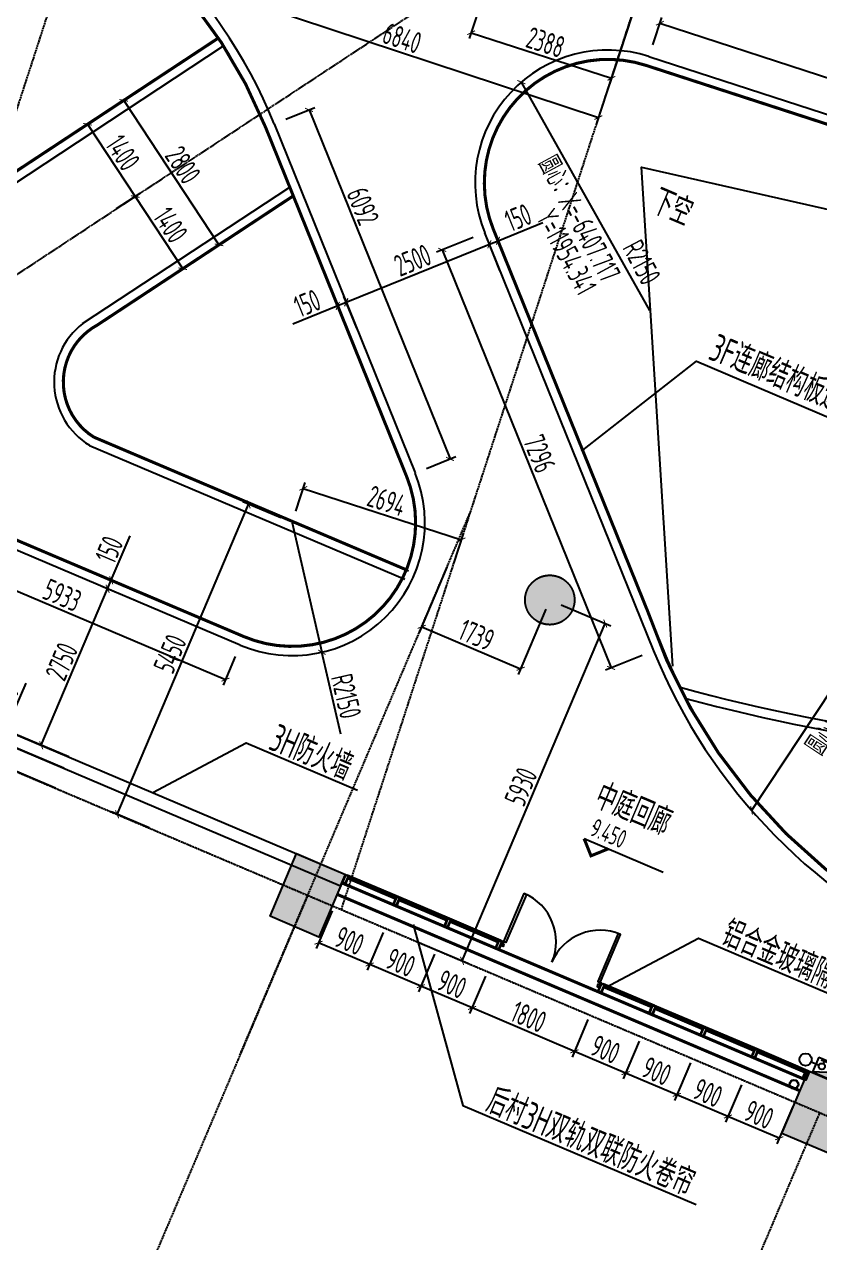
# Model space of a CAD drawing. Extents: x 11778731 to 12007717, y -6694179 to -6363962.
# Drawn here: x 11944896 to 11957767, y -6424865 to -6405151 of the extents above; entities that cross this region are included whole.
import ezdxf
from ezdxf.enums import TextEntityAlignment as Align
from ezdxf.xclip import XClip

# ---------------------------------------------------------------- set-up
doc = ezdxf.new("R2010")
doc.units = 0
doc.header["$LTSCALE"] = 10
doc.header["$MEASUREMENT"] = 0
doc.header["$XCLIPFRAME"] = 0
for name, pattern in [('A3-RG-axis-100$0$CENTER', [2, 1.25, -0.25, 0.25, -0.25]), ('A3-RI-3F$0$DASH', [0.35, 0.25, -0.1]), ('A3-RI-3F$0$DASHED2', [0.375, 0.25, -0.125])]:
    doc.linetypes.add(name, pattern=pattern)
for name, color, linetype in [('A3-RB-3F-100$0$A-DIMS-100', 1, 'Continuous'), ('A3-RG-axis-100$0$A-DIMS-100', 1, 'Continuous'), ('A3-RG-axis-100$0$A-GRID', 1, 'A3-RG-axis-100$0$CENTER'), ('A3-RI-3F$0$A-DETAILS', 11, 'Continuous'), ('A3-RI-3F$0$A-DOOR-ROLL', 2, 'A3-RI-3F$0$DASHED2'), ('A3-RI-3F$0$A-FLOR-CURT', 55, 'Continuous'), ('A3-RI-3F$0$A-GLAZ', 140, 'Continuous'), ('A3-RI-3F$0$A-STRS-HRAL', 80, 'Continuous'), ('A3-RI-3F$0$A-SYMB-VOID', 35, 'Continuous'), ('A3-RI-3F$0$A-WALL', 7, 'Continuous'), ('A3-RM-3F$0$0P-1', 191, 'Continuous'), ('A3-RM-3F$0$0P-FE-FH-P', 41, 'A3-RM-3F$0$YJdef_FE-FH_LINE_F'), ('A3-RM-3F$0$0P-FE-FH-V', 141, 'Continuous'), ('A3-RM-3F$0$0P-FE-HY', 141, 'Continuous'), ('A3-RS-1F$0$A-HATH-GRAY', 8, 'Continuous'), ('A3-RS-1F$0$A-WALL', 7, 'Continuous'), ('A3-RV-3F$0$A-STRS-HRAL', 80, 'Continuous'), ('A3-SYMB-3F-100$0$A-SYMB', 4, 'Continuous'), ('A3-SYMB-3F-100$0$A-SYMB-AREA', 4, 'Continuous'), ('A3-SYMB-3F-100$0$A-SYMB-NAME', 4, 'Continuous'), ('A3-SYMB-3F-100$0$A-SYMB-NAME-E', 4, 'Continuous')]:
    doc.layers.add(name, color=color, linetype=linetype)
doc.styles.add('A3-RB-3F-100$0$XD2008', font='xd-hzs.shx', dxfattribs={"width": 0.7, "bigfont": 'xd-hztxt.shx'})
doc.styles.add('A3-RG-axis-100$0$XD2008', font='xd-hzs.shx', dxfattribs={"width": 0.7, "bigfont": 'xd-hztxt.shx'})
doc.styles.add('A3-RM-3F$0$hz1', font='hzs.shx', dxfattribs={"width": 0.75, "bigfont": 'hztxt.shx'})
doc.styles.add('A3-SYMB-3F-100$0$ECADI', font='hzs.shx', dxfattribs={"width": 0.7, "bigfont": 'hztxt.shx'})
doc.styles.add('A3-SYMB-3F-100$0$XD2008', font='hzs.shx', dxfattribs={"width": 0.7, "bigfont": 'hztxt.shx'})
doc.linetypes.add('A3-RM-3F$0$YJdef_FE-FH_LINE_F', pattern='A,4,-0.2,["F",A3-RM-3F$0$hz1,S=0.2,R=0,X=-0.1,Y=-0.1],-0.1', length=4.3)
doc.dimstyles.new('A3-RB-3F-100$0$XD100', dxfattribs={"dimscale": 100, "dimtxt": 3.5, "dimasz": 1.5, "dimexe": 1, "dimexo": 2, "dimgap": 0.5, "dimtad": 1, "dimdec": 0, "dimdsep": 46, "dimtxsty": 'A3-RB-3F-100$0$XD2008', "dimcen": 2.5, "dimclrt": 4, "dimaunit": 1, "dimadec": 0, "dimazin": 0, "dimtfac": 1, "dimtdec": 0, "dimtix": 1, "dimtmove": 0, "dimatfit": 3, "dimfxl": 0, "dimtolj": 1, "dimtzin": 0, "dimarcsym": 0})
doc.dimstyles.new('A3-RB-3F-100$0$XD100$0', dxfattribs={"dimscale": 100, "dimtxt": 3.5, "dimasz": 1, "dimexe": 1, "dimexo": 2, "dimgap": 0.5, "dimtad": 1, "dimdec": 0, "dimdsep": 46, "dimtxsty": 'A3-RB-3F-100$0$XD2008', "dimblk1": 'A3-RB-3F-100$0$_ARCHTICK', "dimblk2": 'A3-RB-3F-100$0$_ARCHTICK', "dimsah": 1, "dimcen": 2.5, "dimclrt": 4, "dimaunit": 1, "dimadec": 0, "dimazin": 0, "dimtfac": 1, "dimtdec": 0, "dimtix": 1, "dimtmove": 0, "dimatfit": 3, "dimfxl": 0, "dimtolj": 1, "dimtzin": 0, "dimarcsym": 0})
doc.dimstyles.new('A3-RG-axis-100$0$XD100$0', dxfattribs={"dimscale": 100, "dimtxt": 3.5, "dimasz": 1, "dimexe": 1, "dimexo": 2, "dimgap": 0.5, "dimtad": 1, "dimdec": 0, "dimdsep": 46, "dimtxsty": 'A3-RG-axis-100$0$XD2008', "dimblk1": 'A3-RG-axis-100$0$_ARCHTICK', "dimblk2": 'A3-RG-axis-100$0$_ARCHTICK', "dimsah": 1, "dimcen": 2.5, "dimclrt": 4, "dimaunit": 1, "dimadec": 0, "dimazin": 0, "dimtfac": 1, "dimtdec": 0, "dimtix": 1, "dimtmove": 0, "dimatfit": 3, "dimfxl": 0, "dimtolj": 1, "dimtzin": 0, "dimarcsym": 0})

# ---------------------------------------------------------------- blocks, each defined once
blk = doc.blocks.new('A3-RV-3F')
at = {"layer": 'A3-RV-3F$0$A-STRS-HRAL'}
for radius, start in [(31300, 254.7649), (31450, 255.0139)]:
    blk.add_arc((11963736, -6385678), radius, start, 269.9567, dxfattribs=at)
blk = doc.blocks.new('A3-RI-3F$0$BLM1740')
at = {"layer": 'A3-RI-3F$0$A-GLAZ'}
for points in [[(-1240, -123), (-910, 655), (-874, 640), (-1205, -138)], [(317, -784), (647, -6), (612, 9), (281, -769)], [(-1263, -114), (-1240, -123), (-1255, -159), (-1238, -166), (-1253, -202), (-1293, -185)], [(339, -794), (317, -784), (302, -820), (284, -812), (269, -848), (309, -865)]]:
    blk.add_lwpolyline(points, close=True, dxfattribs=at)
for centre, start, end in [((-1240, -123), 337, 67), ((317, -784), 67, 157)]:
    blk.add_arc(centre, 846, start, end, dxfattribs=at)
blk = doc.blocks.new('A3-RI-3F$0$GEDUAN900')
at = {"layer": 'A3-RI-3F$0$A-DETAILS'}
for points in [[(-442, 188), (-383, 326), (-328, 302), (-387, 164)], [(-429, 193), (-378, 313), (-341, 297), (-392, 177)], [(387, -164), (445, -26), (500, -49), (442, -188)], [(400, -159), (451, -39), (487, -55), (437, -174)]]:
    blk.add_lwpolyline(points, close=True, dxfattribs=at)
at = {"layer": 'A3-RI-3F$0$A-GLAZ'}
for p, q in [((473, -38), (-356, 314)), ((426, -72), (-348, 256)), ((435, -49), (-338, 279)), ((414, -176), (-414, 176))]:
    blk.add_line(p, q, dxfattribs=at)
blk = doc.blocks.new('A3-RI-3F')
at = {"layer": 'A3-RI-3F$0$A-DOOR-ROLL', "linetype": 'A3-RI-3F$0$DASH', "const_width": 50}
for points in [[(11950035, -6419044), (11957528, -6422225)], [(11949957, -6419228), (11957431, -6422401)]]:
    blk.add_lwpolyline(points, dxfattribs=at)
at = {"layer": 'A3-RI-3F$0$A-FLOR-CURT', "color": 170, "linetype": 'A3-RI-3F$0$DASH', "const_width": 50}
for points in [[(11926493, -6396565, 0.052123), (11917489, -6394434), (11917228, -6394435), (11916164, -6395948), (11915379, -6395377, 0.263888), (11909910, -6402375), (11909461, -6410947, 0.270782), (11913854, -6418314, 0.242696), (11921643, -6418532), (11929176, -6413825, -0.244698), (11942986, -6412739), (11948447, -6415057, 0.668179), (11951083, -6412467), (11948801, -6406818, 0.221695), (11943856, -6402207), (11926494, -6396566)], [(11960048, -6420144), (11965401, -6422416, 0.520567), (11970958, -6418944), (11971341, -6411636, 0.429634), (11969344, -6409531, -0.094952), (11964490, -6408911), (11954959, -6405815, 0.63707), (11952486, -6408466), (11954985, -6414650, 0.214212), (11960048, -6420144)]]:
    blk.add_lwpolyline(points, format="xyb", dxfattribs=at)
at = {"layer": 'A3-RI-3F$0$A-FLOR-CURT', "color": 212, "linetype": 'A3-RI-3F$0$DASH', "const_width": 50}
for points in [[(11948036, -6405372), (11940202, -6410535, -0.140608), (11937502, -6411094), (11930755, -6410080), (11929955, -6413371)], [(11949249, -6407926), (11946076, -6410017, 0.57497), (11946021, -6411830), (11951078, -6413977)]]:
    blk.add_lwpolyline(points, format="xyb", dxfattribs=at)
at = {"layer": 'A3-RI-3F$0$A-STRS-HRAL'}
for p, q in [((11940202, -6410535), (11948036, -6405372)), ((11940285, -6410660), (11948118, -6405497)), ((11955005, -6405672), (11964563, -6408778)), ((11964517, -6408920), (11954959, -6405815)), ((11948940, -6406762), (11951222, -6412410)), ((11951083, -6412467), (11948801, -6406818)), ((11945838, -6409994), (11949191, -6407784)), ((11946076, -6410017), (11949249, -6407926)), ((11955081, -6415287), (11952347, -6408522)), ((11952486, -6408466), (11955220, -6415231)), ((11946018, -6411829), (11951111, -6413991)), ((11945949, -6411963), (11951053, -6414129)), ((11948389, -6415195), (11942927, -6412877)), ((11942986, -6412739), (11948447, -6415057))]:
    blk.add_line(p, q, dxfattribs=at)
for centre, radius, start, end in [((11941384, -6409815), 8000, 22, 72), ((11941384, -6409815), 8150, 22, 72), ((11954341, -6407717), 2150, 72, 202), ((11954341, -6407717), 2000, 72, 202), ((11946577, -6410940), 1200, 127.9867, 238.4391), ((11946577, -6410940), 1050, 118.4706, 237.8467), ((11949229, -6413216), 2150, 247, 22), ((11949229, -6413216), 2000, 247, 22), ((11963564, -6411859), 9000, 202, 247), ((11963564, -6411859), 9150, 202, 247)]:
    blk.add_arc(centre, radius, start, end, dxfattribs=at)
at = {"layer": 'A3-RI-3F$0$A-SYMB-VOID'}
blk.add_lwpolyline([(11955393, -6415534), (11954884, -6407460), (11971313, -6411179)], dxfattribs=at)
at = {"layer": 'A3-RI-3F$0$A-WALL'}
for p, q in [((11939342, -6414342), (11950093, -6418906)), ((11941666, -6415546), (11950015, -6419090)), ((11950015, -6419090), (11950093, -6418906)), ((11950015, -6419090), (11950093, -6418906))]:
    blk.add_line(p, q, dxfattribs=at)
at = {"layer": 'A3-RI-3F$0$A-GLAZ', "rotation": 359.9989836457741}
for name, p in [('A3-RI-3F$0$GEDUAN900', (11950477, -6419232)), ('A3-RI-3F$0$GEDUAN900', (11951305, -6419583)), ('A3-RI-3F$0$BLM1740', (11953896, -6419871)), ('A3-RI-3F$0$GEDUAN900', (11952133, -6419935)), ('A3-RI-3F$0$GEDUAN900', (11954619, -6420990)), ('A3-RI-3F$0$GEDUAN900', (11955447, -6421342)), ('A3-RI-3F$0$GEDUAN900', (11956276, -6421693)), ('A3-RI-3F$0$GEDUAN900', (11957104, -6422045))]:
    blk.add_blockref(name, p, dxfattribs=at)
blk = doc.blocks.new('A3-RG-axis-100$0$_ARCHTICK')
at = {"color": 0, "linetype": 'ByBlock', "const_width": 0.15}
blk.add_lwpolyline([(-0.5, -0.5), (0.5, 0.5)], dxfattribs=at)
blk = doc.blocks.new('*D318')
at = {"layer": 'A3-RG-axis-100$0$A-DIMS-100', "color": 0, "lineweight": -2}
for p, q in [((11942202, -6409462), (11945558, -6399134)), ((11946829, -6399547), (11945463, -6399103)), ((11943473, -6409875), (11942107, -6409431))]:
    blk.add_line(p, q, dxfattribs=at)
at = {"layer": 'A3-RG-axis-100$0$A-DIMS-100', "color": 0, "lineweight": -2, "xscale": 100, "yscale": 100, "zscale": 100}
for p, rotation in [((11945558, -6399134), 71.99999999988194), ((11942202, -6409462), 251.9999999998819)]:
    blk.add_blockref('A3-RG-axis-100$0$_ARCHTICK', p, dxfattribs=dict(at, rotation=rotation))
at = {"layer": 'A3-RG-axis-100$0$A-DIMS-100', "color": 4, "insert": (11942734, -6407098), "char_height": 350, "attachment_point": 5, "rotation": 72, "style": 'A3-RG-axis-100$0$XD2008'}
blk.add_mtext('\\A1;10860', dxfattribs=at)
blk = doc.blocks.new('*D319')
at = {"layer": 'A3-RG-axis-100$0$A-DIMS-100', "color": 0, "lineweight": -2}
for p, q in [((11947917, -6403831), (11947661, -6404607)), ((11947692, -6404512), (11954186, -6406659)), ((11954411, -6405978), (11954155, -6406754))]:
    blk.add_line(p, q, dxfattribs=at)
at = {"layer": 'A3-RG-axis-100$0$A-DIMS-100', "color": 0, "lineweight": -2, "xscale": 100, "yscale": 100, "zscale": 100}
for p, rotation in [((11947692, -6404512), 161.7087106321232), ((11954186, -6406659), 341.7087106321233)]:
    blk.add_blockref('A3-RG-axis-100$0$_ARCHTICK', p, dxfattribs=dict(at, rotation=rotation))
at = {"layer": 'A3-RG-axis-100$0$A-DIMS-100', "color": 4, "insert": (11951010, -6405372), "char_height": 350, "attachment_point": 5, "rotation": 341.7087, "style": 'A3-RG-axis-100$0$XD2008'}
blk.add_mtext('\\A1;6840', dxfattribs=at)
blk = doc.blocks.new('*D322')
at = {"layer": 'A3-RG-axis-100$0$A-DIMS-100', "color": 0, "lineweight": -2}
for p, q in [((11951736, -6413934), (11951288, -6414991)), ((11953337, -6414614), (11952889, -6415670)), ((11951327, -6414899), (11952928, -6415578))]:
    blk.add_line(p, q, dxfattribs=at)
at = {"layer": 'A3-RG-axis-100$0$A-DIMS-100', "color": 0, "lineweight": -2, "xscale": 100, "yscale": 100, "zscale": 100}
for p, rotation in [((11951327, -6414899), 156.9999999999105), ((11952928, -6415578), 336.9999999999105)]:
    blk.add_blockref('A3-RG-axis-100$0$_ARCHTICK', p, dxfattribs=dict(at, rotation=rotation))
at = {"layer": 'A3-RG-axis-100$0$A-DIMS-100', "color": 4, "insert": (11952215, -6415031), "char_height": 350, "attachment_point": 5, "rotation": 337, "style": 'A3-RG-axis-100$0$XD2008'}
blk.add_mtext('\\A1;1739', dxfattribs=at)
blk = doc.blocks.new('*D323')
at = {"layer": 'A3-RG-axis-100$0$A-DIMS-100', "color": 0, "lineweight": -2}
for p, q in [((11953584, -6414543), (11954390, -6414886)), ((11951981, -6420305), (11954298, -6414846)), ((11951267, -6420002), (11952073, -6420344))]:
    blk.add_line(p, q, dxfattribs=at)
at = {"layer": 'A3-RG-axis-100$0$A-DIMS-100', "color": 0, "lineweight": -2, "xscale": 100, "yscale": 100, "zscale": 100}
for p, rotation in [((11954298, -6414846), 66.9999999999189), ((11951981, -6420305), 246.9999999999189)]:
    blk.add_blockref('A3-RG-axis-100$0$_ARCHTICK', p, dxfattribs=dict(at, rotation=rotation))
at = {"layer": 'A3-RG-axis-100$0$A-DIMS-100', "color": 4, "insert": (11952933, -6417488), "char_height": 350, "attachment_point": 5, "rotation": 67, "style": 'A3-RG-axis-100$0$XD2008'}
blk.add_mtext('\\A1;5930', dxfattribs=at)
blk = doc.blocks.new('*D265')
at = {"layer": 'A3-RG-axis-100$0$A-DIMS-100', "color": 0, "lineweight": -2}
for p, q in [((11952451, -6404289), (11952096, -6405381)), ((11954722, -6405027), (11954367, -6406119)), ((11952127, -6405286), (11954398, -6406024))]:
    blk.add_line(p, q, dxfattribs=at)
at = {"layer": 'A3-RG-axis-100$0$A-DIMS-100', "color": 0, "lineweight": -2, "xscale": 100, "yscale": 100, "zscale": 100}
for p, rotation in [((11952127, -6405286), 161.9999999999081), ((11954398, -6406024), 341.9999999999081)]:
    blk.add_blockref('A3-RG-axis-100$0$_ARCHTICK', p, dxfattribs=dict(at, rotation=rotation))
at = {"layer": 'A3-RG-axis-100$0$A-DIMS-100', "color": 4, "insert": (11953332, -6405441), "char_height": 350, "attachment_point": 5, "rotation": 342, "style": 'A3-RG-axis-100$0$XD2008'}
blk.add_mtext('\\A1;2388', dxfattribs=at)
blk = doc.blocks.new('A3-SYMB-3F-100$0$ECADI-TAG-HGHT（国标）')
at = {"color": 1}
blk.add_line((-2.12, 2.12), (11.77, 2.12), dxfattribs=at)
at = {"color": 1, "const_width": 0.5}
blk.add_lwpolyline([(-2.12, 2.12), (0, 0), (2.12, 2.12)], dxfattribs=at)
at = {"color": 1}
blk.add_point((-1.48, 4.6), dxfattribs=at)
at = {"style": 'A3-SYMB-3F-100$0$XD2008', "width": 0.7}
blk.add_attdef('FL', text='', height=3, dxfattribs=at).set_placement((-2.69, 2.97), align=Align.RIGHT)
for tag, p in [('F.F.L.', (2.28, 2.97)), ('T.O.S.', (2.28, -1.1))]:
    blk.add_attdef(tag, p, '', height=3, dxfattribs=at)
blk = doc.blocks.new('A3-SYMB-3F-100$0$ECADI-TAG-ROOM')
at = {"layer": 'A3-SYMB-3F-100$0$A-SYMB-AREA', "style": 'A3-SYMB-3F-100$0$ECADI', "width": 0.7}
blk.add_attdef('340M2', text='', height=2.5, dxfattribs=at).set_placement((7.17, -1.75), align=Align.MIDDLE_LEFT)
at = {"layer": 'A3-SYMB-3F-100$0$A-SYMB-NAME', "style": 'A3-SYMB-3F-100$0$ECADI', "width": 0.7}
blk.add_attdef('CHINESENAME', (-5.13, 0.09), '', height=4.5, dxfattribs=at)
at = {"layer": 'A3-SYMB-3F-100$0$A-SYMB-NAME-E', "style": 'A3-SYMB-3F-100$0$ECADI', "width": 0.7}
for tag, p in [('ENGLISHHIGH', (-5.13, 8.04)), ('ENGLISHLOW', (-5.13, 4.84))]:
    blk.add_attdef(tag, p, '', height=2.5, dxfattribs=at)
blk = doc.blocks.new('A3-SYMB-3F-100')
at = {"layer": 'A3-SYMB-3F-100$0$A-SYMB'}
for points in [[(11953915, -6412058), (11955773, -6410601), (11958743, -6411862)], [(11946975, -6417582), (11948487, -6416779), (11950290, -6417545)], [(11951188, -6419715), (11951995, -6422647), (11955769, -6424249)], [(11954291, -6420742), (11955804, -6419939), (11960596, -6421973)]]:
    blk.add_lwpolyline(points, dxfattribs=at)
ref = blk.add_blockref('A3-SYMB-3F-100$0$ECADI-TAG-ROOM', (11955479, -6408398), dxfattribs=dict(at, xscale=99.99999999989046, yscale=100.0000000001164, rotation=337))
ref.add_attrib('CHINESENAME', '下空', (11955010, -6408190), dxfattribs={"height": 450, "rotation": 337, "style": 'A3-SYMB-3F-100$0$ECADI', "width": 0.7})
ref = blk.add_blockref('A3-SYMB-3F-100$0$ECADI-TAG-ROOM', (11956367, -6410749), dxfattribs=dict(at, xscale=99.99999999989048, yscale=100.0000000001164, rotation=336.9999999996812))
ref.add_attrib('CHINESENAME', '3F连廊结构板边缘线', (11955944, -6410560), dxfattribs={"height": 450, "rotation": 337, "style": 'A3-SYMB-3F-100$0$ECADI', "width": 0.7})
ref = blk.add_blockref('A3-SYMB-3F-100$0$ECADI-TAG-ROOM', (11949295, -6417080), dxfattribs=dict(at, xscale=99.99999999989046, yscale=100.0000000001164, rotation=337))
ref.add_attrib('CHINESENAME', '3H防火墙', (11948827, -6416872), dxfattribs={"height": 450, "rotation": 337, "style": 'A3-SYMB-3F-100$0$ECADI', "width": 0.7})
ref = blk.add_blockref('A3-SYMB-3F-100$0$ECADI-TAG-ROOM', (11954556, -6418020), dxfattribs=dict(at, xscale=99.99999999989046, yscale=100.0000000001164, rotation=337))
ref.add_attrib('CHINESENAME', '中庭回廊', (11954087, -6417812), dxfattribs={"height": 450, "rotation": 337, "style": 'A3-SYMB-3F-100$0$ECADI', "width": 0.7})
ref = blk.add_blockref('A3-SYMB-3F-100$0$ECADI-TAG-HGHT（国标）', (11954067, -6418605), dxfattribs=dict(at, xscale=100, yscale=100.0000000002328, rotation=337))
ref.add_attrib('F.F.L.', '9.450', (11954032, -6418268), dxfattribs={"layer": '0', "height": 300, "rotation": 337, "style": 'A3-SYMB-3F-100$0$XD2008', "width": 0.7})
ref = blk.add_blockref('A3-SYMB-3F-100$0$ECADI-TAG-ROOM', (11956612, -6420240), dxfattribs=dict(at, xscale=99.99999999989046, yscale=100.0000000001164, rotation=337))
ref.add_attrib('CHINESENAME', '铝合金玻璃隔断，由二次装修设计', (11956143, -6420032), dxfattribs={"height": 450, "rotation": 337, "style": 'A3-SYMB-3F-100$0$ECADI', "width": 0.7})
ref = blk.add_blockref('A3-SYMB-3F-100$0$ECADI-TAG-ROOM', (11952803, -6422948), dxfattribs=dict(at, xscale=99.99999999989046, yscale=100.0000000001164, rotation=337))
ref.add_attrib('CHINESENAME', '后村3H双轨双联防火卷帘', (11952334, -6422739), dxfattribs={"height": 450, "rotation": 337, "style": 'A3-SYMB-3F-100$0$ECADI', "width": 0.7})
blk = doc.blocks.new('A3-RB-3F-100$0$_ARCHTICK')
at = {"color": 0, "linetype": 'ByBlock', "const_width": 0.15}
blk.add_lwpolyline([(-0.5, -0.5), (0.5, 0.5)], dxfattribs=at)
blk = doc.blocks.new('*D902')
at = {"layer": 'A3-RB-3F-100$0$A-DIMS-100', "color": 0, "lineweight": -2}
for p, q in [((11945620, -6406964), (11946002, -6406713)), ((11945918, -6406768), (11946689, -6407937)), ((11946390, -6408133), (11946772, -6407882))]:
    blk.add_line(p, q, dxfattribs=at)
at = {"layer": 'A3-RB-3F-100$0$A-DIMS-100', "color": 0, "lineweight": -2, "xscale": 100, "yscale": 100, "zscale": 100}
for p, rotation in [((11945918, -6406768), 123.3875348132555), ((11946689, -6407937), 303.3875348132556)]:
    blk.add_blockref('A3-RB-3F-100$0$_ARCHTICK', p, dxfattribs=dict(at, rotation=rotation))
at = {"layer": 'A3-RB-3F-100$0$A-DIMS-100', "color": 4, "insert": (11946491, -6407228), "char_height": 350, "attachment_point": 5, "rotation": 303.3875, "style": 'A3-RB-3F-100$0$XD2008'}
blk.add_mtext('\\A1;1400', dxfattribs=at)
blk = doc.blocks.new('*D903')
at = {"layer": 'A3-RB-3F-100$0$A-DIMS-100', "color": 0, "lineweight": -2}
for p, q in [((11946390, -6408133), (11946773, -6407881)), ((11946690, -6407936), (11947460, -6409105)), ((11947161, -6409302), (11947544, -6409050))]:
    blk.add_line(p, q, dxfattribs=at)
at = {"layer": 'A3-RB-3F-100$0$A-DIMS-100', "color": 0, "lineweight": -2, "xscale": 100, "yscale": 100, "zscale": 100}
for p, rotation in [((11946690, -6407936), 123.3875348132765), ((11947460, -6409105), 303.3875348132765)]:
    blk.add_blockref('A3-RB-3F-100$0$_ARCHTICK', p, dxfattribs=dict(at, rotation=rotation))
at = {"layer": 'A3-RB-3F-100$0$A-DIMS-100', "color": 4, "insert": (11947263, -6408397), "char_height": 350, "attachment_point": 5, "rotation": 303.3875, "style": 'A3-RB-3F-100$0$XD2008'}
blk.add_mtext('\\A1;1400', dxfattribs=at)
blk = doc.blocks.new('*D911')
at = {"layer": 'A3-RB-3F-100$0$A-DIMS-100', "color": 0, "lineweight": -2}
for p, q in [((11945620, -6406964), (11946588, -6406326)), ((11946505, -6406381), (11948046, -6408719)), ((11947161, -6409302), (11948129, -6408664))]:
    blk.add_line(p, q, dxfattribs=at)
at = {"layer": 'A3-RB-3F-100$0$A-DIMS-100', "color": 0, "lineweight": -2, "xscale": 100, "yscale": 100, "zscale": 100}
for p, rotation in [((11946505, -6406381), 123.387534813266), ((11948046, -6408719), 303.387534813266)]:
    blk.add_blockref('A3-RB-3F-100$0$_ARCHTICK', p, dxfattribs=dict(at, rotation=rotation))
at = {"layer": 'A3-RB-3F-100$0$A-DIMS-100', "color": 4, "insert": (11947463, -6407426), "char_height": 350, "attachment_point": 5, "rotation": 303.3875, "style": 'A3-RB-3F-100$0$XD2008'}
blk.add_mtext('\\A1;2800', dxfattribs=at)
blk = doc.blocks.new('*D1205')
at = {"layer": 'A3-RB-3F-100$0$A-DIMS-100', "color": 0, "lineweight": -2}
for p, q in [((11946689, -6414473), (11946152, -6414245)), ((11945169, -6416816), (11946244, -6414284)), ((11945614, -6417005), (11945077, -6416777))]:
    blk.add_line(p, q, dxfattribs=at)
at = {"layer": 'A3-RB-3F-100$0$A-DIMS-100', "color": 0, "lineweight": -2, "xscale": 100, "yscale": 100, "zscale": 100}
for p, rotation in [((11946244, -6414284), 66.99999999991361), ((11945169, -6416816), 246.9999999999136)]:
    blk.add_blockref('A3-RB-3F-100$0$_ARCHTICK', p, dxfattribs=dict(at, rotation=rotation))
at = {"layer": 'A3-RB-3F-100$0$A-DIMS-100', "color": 4, "insert": (11945499, -6415462), "char_height": 350, "attachment_point": 5, "rotation": 67, "style": 'A3-RB-3F-100$0$XD2008'}
blk.add_mtext('\\A1;2750', dxfattribs=at)
blk = doc.blocks.new('*D1206')
at = {"layer": 'A3-RB-3F-100$0$A-DIMS-100', "color": 0, "lineweight": -2}
for p, q in [((11946302, -6414146), (11946608, -6413425)), ((11946689, -6414473), (11946152, -6414245)), ((11946748, -6414335), (11946210, -6414107)), ((11946244, -6414284), (11946302, -6414146))]:
    blk.add_line(p, q, dxfattribs=at)
at = {"layer": 'A3-RB-3F-100$0$A-DIMS-100', "color": 0, "lineweight": -2, "xscale": 100, "yscale": 100, "zscale": 100}
for p, rotation in [((11946302, -6414146), 67.00000000001927), ((11946244, -6414284), 247.0000000000192)]:
    blk.add_blockref('A3-RB-3F-100$0$_ARCHTICK', p, dxfattribs=dict(at, rotation=rotation))
at = {"layer": 'A3-RB-3F-100$0$A-DIMS-100', "color": 4, "insert": (11946268, -6413652), "char_height": 350, "attachment_point": 5, "rotation": 67, "style": 'A3-RB-3F-100$0$XD2008'}
blk.add_mtext('\\A1;150', dxfattribs=at)
blk = doc.blocks.new('*D1207')
at = {"layer": 'A3-RB-3F-100$0$A-DIMS-100', "color": 0, "lineweight": -2}
for p, q in [((11944599, -6416574), (11944923, -6415810)), ((11945614, -6417005), (11944507, -6416535)), ((11944521, -6416758), (11944599, -6416574)), ((11945536, -6417189), (11944429, -6416719))]:
    blk.add_line(p, q, dxfattribs=at)
at = {"layer": 'A3-RB-3F-100$0$A-DIMS-100', "color": 0, "lineweight": -2, "xscale": 100, "yscale": 100, "zscale": 100}
for p, rotation in [((11944599, -6416574), 66.99999999994976), ((11944521, -6416758), 246.9999999999498)]:
    blk.add_blockref('A3-RB-3F-100$0$_ARCHTICK', p, dxfattribs=dict(at, rotation=rotation))
at = {"layer": 'A3-RB-3F-100$0$A-DIMS-100', "color": 4, "insert": (11944574, -6416058), "char_height": 350, "attachment_point": 5, "rotation": 67, "style": 'A3-RB-3F-100$0$XD2008'}
blk.add_mtext('\\A1;200', dxfattribs=at)
blk = doc.blocks.new('*D1208')
at = {"layer": 'A3-RB-3F-100$0$A-DIMS-100', "color": 0, "lineweight": -2}
for p, q in [((11944521, -6416758), (11944384, -6417080)), ((11945536, -6417189), (11944429, -6416719)), ((11944384, -6417080), (11944060, -6417844)), ((11945400, -6417511), (11944292, -6417041))]:
    blk.add_line(p, q, dxfattribs=at)
at = {"layer": 'A3-RB-3F-100$0$A-DIMS-100', "color": 0, "lineweight": -2, "xscale": 100, "yscale": 100, "zscale": 100}
for p, rotation in [((11944521, -6416758), 67.00000000036219), ((11944384, -6417080), 247.0000000003622)]:
    blk.add_blockref('A3-RB-3F-100$0$_ARCHTICK', p, dxfattribs=dict(at, rotation=rotation))
at = {"layer": 'A3-RB-3F-100$0$A-DIMS-100', "color": 4, "insert": (11943995, -6417420), "char_height": 350, "attachment_point": 5, "rotation": 67, "style": 'A3-RB-3F-100$0$XD2008'}
blk.add_mtext('\\A1;350', dxfattribs=at)
blk = doc.blocks.new('*D1209')
at = {"layer": 'A3-RB-3F-100$0$A-DIMS-100', "color": 0, "lineweight": -2}
for p, q in [((11949968, -6409707), (11949242, -6410000)), ((11950137, -6410125), (11949931, -6409614)), ((11950107, -6409651), (11949968, -6409707)), ((11950276, -6410069), (11950070, -6409558))]:
    blk.add_line(p, q, dxfattribs=at)
at = {"layer": 'A3-RB-3F-100$0$A-DIMS-100', "color": 0, "lineweight": -2, "xscale": 100, "yscale": 100, "zscale": 100}
for p, rotation in [((11949968, -6409707), 202.000000001131), ((11950107, -6409651), 22.00000000113099)]:
    blk.add_blockref('A3-RB-3F-100$0$_ARCHTICK', p, dxfattribs=dict(at, rotation=rotation))
at = {"layer": 'A3-RB-3F-100$0$A-DIMS-100', "color": 4, "insert": (11949474, -6409664), "char_height": 350, "attachment_point": 5, "rotation": 22, "style": 'A3-RB-3F-100$0$XD2008'}
blk.add_mtext('\\A1;150', dxfattribs=at)
blk = doc.blocks.new('*D1210')
at = {"layer": 'A3-RB-3F-100$0$A-DIMS-100', "color": 0, "lineweight": -2}
for p, q in [((11950105, -6409645), (11952423, -6408709)), ((11952594, -6409132), (11952385, -6408616)), ((11950276, -6410069), (11950067, -6409552))]:
    blk.add_line(p, q, dxfattribs=at)
at = {"layer": 'A3-RB-3F-100$0$A-DIMS-100', "color": 0, "lineweight": -2, "xscale": 100, "yscale": 100, "zscale": 100}
for p, rotation in [((11952423, -6408709), 22.00000000095979), ((11950105, -6409645), 202.0000000009598)]:
    blk.add_blockref('A3-RB-3F-100$0$_ARCHTICK', p, dxfattribs=dict(at, rotation=rotation))
at = {"layer": 'A3-RB-3F-100$0$A-DIMS-100', "color": 4, "insert": (11951179, -6408968), "char_height": 350, "attachment_point": 5, "rotation": 22, "style": 'A3-RB-3F-100$0$XD2008'}
blk.add_mtext('\\A1;2500', dxfattribs=at)
blk = doc.blocks.new('*D1211')
at = {"layer": 'A3-RB-3F-100$0$A-DIMS-100', "color": 0, "lineweight": -2}
for p, q in [((11952562, -6408652), (11953288, -6408359)), ((11952594, -6409132), (11952385, -6408616)), ((11952423, -6408709), (11952562, -6408652)), ((11952733, -6409076), (11952524, -6408560))]:
    blk.add_line(p, q, dxfattribs=at)
at = {"layer": 'A3-RB-3F-100$0$A-DIMS-100', "color": 0, "lineweight": -2, "xscale": 100, "yscale": 100, "zscale": 100}
for p, rotation in [((11952423, -6408709), 202.000000001131), ((11952562, -6408652), 22.00000000113099)]:
    blk.add_blockref('A3-RB-3F-100$0$_ARCHTICK', p, dxfattribs=dict(at, rotation=rotation))
at = {"layer": 'A3-RB-3F-100$0$A-DIMS-100', "color": 4, "insert": (11952887, -6408278), "char_height": 350, "attachment_point": 5, "rotation": 22, "style": 'A3-RB-3F-100$0$XD2008'}
blk.add_mtext('\\A1;150', dxfattribs=at)
blk = doc.blocks.new('*D1217')
at = {"layer": 'A3-RB-3F-100$0$A-DIMS-100', "color": 0, "lineweight": -2}
for p, q in [((11942849, -6413061), (11942651, -6413528)), ((11942690, -6413436), (11948151, -6415754)), ((11948310, -6415379), (11948112, -6415846))]:
    blk.add_line(p, q, dxfattribs=at)
at = {"layer": 'A3-RB-3F-100$0$A-DIMS-100', "color": 0, "lineweight": -2, "xscale": 100, "yscale": 100, "zscale": 100}
for p, rotation in [((11942690, -6413436), 156.9999959561084), ((11948151, -6415754), 336.9999959561085)]:
    blk.add_blockref('A3-RB-3F-100$0$_ARCHTICK', p, dxfattribs=dict(at, rotation=rotation))
at = {"layer": 'A3-RB-3F-100$0$A-DIMS-100', "color": 4, "insert": (11945509, -6414388), "char_height": 350, "attachment_point": 5, "rotation": 337, "style": 'A3-RB-3F-100$0$XD2008'}
blk.add_mtext('\\A1;5933', dxfattribs=at)
blk = doc.blocks.new('*D1187')
at = {"layer": 'A3-RB-3F-100$0$A-DIMS-100', "color": 0, "lineweight": -2}
for p, q in [((11949126, -6406687), (11949596, -6406497)), ((11949503, -6406535), (11951785, -6412183)), ((11951407, -6412335), (11951878, -6412146))]:
    blk.add_line(p, q, dxfattribs=at)
at = {"layer": 'A3-RB-3F-100$0$A-DIMS-100', "color": 0, "lineweight": -2, "xscale": 100, "yscale": 100, "zscale": 100}
for p, rotation in [((11949503, -6406535), 112.0000000009842), ((11951785, -6412183), 292.0000000009841)]:
    blk.add_blockref('A3-RB-3F-100$0$_ARCHTICK', p, dxfattribs=dict(at, rotation=rotation))
at = {"layer": 'A3-RB-3F-100$0$A-DIMS-100', "color": 4, "insert": (11950375, -6408092), "char_height": 350, "attachment_point": 5, "rotation": 292, "style": 'A3-RB-3F-100$0$XD2008'}
blk.add_mtext('\\A1;6092', dxfattribs=at)
blk = doc.blocks.new('*D1188')
at = {"layer": 'A3-RB-3F-100$0$A-DIMS-100', "color": 0, "lineweight": -2}
for p in [(11949229, -6413216), (11950016, -6416638)]:
    blk.add_line(p, (11949711, -6415311), dxfattribs=at)
at = {"layer": 'A3-RB-3F-100$0$A-DIMS-100', "color": 0, "lineweight": -2, "xscale": 100, "yscale": 100, "zscale": 100, "rotation": 102.9583151795101}
blk.add_blockref('A3-RB-3F-100$0$_ARCHTICK', (11949711, -6415311), dxfattribs=at)
at = {"layer": 'A3-RB-3F-100$0$A-DIMS-100', "color": 4, "insert": (11950105, -6416022), "char_height": 350, "attachment_point": 5, "rotation": 282.9583, "style": 'A3-RB-3F-100$0$XD2008'}
blk.add_mtext('\\A1;R2150', dxfattribs=at)
blk = doc.blocks.new('*D1189')
at = {"layer": 'A3-RB-3F-100$0$A-DIMS-100', "color": 0, "lineweight": -2}
for p, q in [((11949290, -6413026), (11949440, -6412564)), ((11949410, -6412659), (11951971, -6413491)), ((11951852, -6413858), (11952002, -6413396))]:
    blk.add_line(p, q, dxfattribs=at)
at = {"layer": 'A3-RB-3F-100$0$A-DIMS-100', "color": 0, "lineweight": -2, "xscale": 100, "yscale": 100, "zscale": 100}
for p, rotation in [((11949410, -6412659), 161.9999999998785), ((11951971, -6413491), 341.9999999998785)]:
    blk.add_blockref('A3-RB-3F-100$0$_ARCHTICK', p, dxfattribs=dict(at, rotation=rotation))
at = {"layer": 'A3-RB-3F-100$0$A-DIMS-100', "color": 4, "insert": (11950760, -6412861), "char_height": 350, "attachment_point": 5, "rotation": 342, "style": 'A3-RB-3F-100$0$XD2008'}
blk.add_mtext('\\A1;2694', dxfattribs=at)
blk = doc.blocks.new('*D1190')
at = {"layer": 'A3-RB-3F-100$0$A-DIMS-100', "color": 0, "lineweight": -2}
for p, q in [((11949045, -6413138), (11948434, -6412879)), ((11946397, -6417934), (11948526, -6412918)), ((11946915, -6418154), (11946305, -6417895))]:
    blk.add_line(p, q, dxfattribs=at)
at = {"layer": 'A3-RB-3F-100$0$A-DIMS-100', "color": 0, "lineweight": -2, "xscale": 100, "yscale": 100, "zscale": 100}
for p, rotation in [((11948526, -6412918), 66.99999999990557), ((11946397, -6417934), 246.9999999999056)]:
    blk.add_blockref('A3-RB-3F-100$0$_ARCHTICK', p, dxfattribs=dict(at, rotation=rotation))
at = {"layer": 'A3-RB-3F-100$0$A-DIMS-100', "color": 4, "insert": (11947254, -6415338), "char_height": 350, "attachment_point": 5, "rotation": 67, "style": 'A3-RB-3F-100$0$XD2008'}
blk.add_mtext('\\A1;5450', dxfattribs=at)
blk = doc.blocks.new('*D1172')
at = {"layer": 'A3-RB-3F-100$0$A-DIMS-100', "color": 0, "lineweight": -2}
for p, q in [((11952162, -6408597), (11951566, -6408838)), ((11951659, -6408800), (11954392, -6415565)), ((11954895, -6415362), (11954299, -6415603))]:
    blk.add_line(p, q, dxfattribs=at)
at = {"layer": 'A3-RB-3F-100$0$A-DIMS-100', "color": 0, "lineweight": -2, "xscale": 100, "yscale": 100, "zscale": 100}
for p, rotation in [((11951659, -6408800), 112.0000000010029), ((11954392, -6415565), 292.0000000010029)]:
    blk.add_blockref('A3-RB-3F-100$0$_ARCHTICK', p, dxfattribs=dict(at, rotation=rotation))
at = {"layer": 'A3-RB-3F-100$0$A-DIMS-100', "color": 4, "insert": (11953234, -6412099), "char_height": 350, "attachment_point": 5, "rotation": 292, "style": 'A3-RB-3F-100$0$XD2008'}
blk.add_mtext('\\A1;7296', dxfattribs=at)
blk = doc.blocks.new('*D1175')
at = {"layer": 'A3-RB-3F-100$0$A-DIMS-100', "color": 0, "lineweight": -2}
for p, q in [((11955067, -6405482), (11955212, -6405037)), ((11955181, -6405132), (11964739, -6408238)), ((11964625, -6408587), (11964770, -6408143))]:
    blk.add_line(p, q, dxfattribs=at)
at = {"layer": 'A3-RB-3F-100$0$A-DIMS-100', "color": 0, "lineweight": -2, "xscale": 100, "yscale": 100, "zscale": 100}
for p, rotation in [((11955181, -6405132), 161.999999999891), ((11964739, -6408238), 341.999999999891)]:
    blk.add_blockref('A3-RB-3F-100$0$_ARCHTICK', p, dxfattribs=dict(at, rotation=rotation))
at = {"layer": 'A3-RB-3F-100$0$A-DIMS-100', "color": 4, "insert": (11960029, -6406471), "char_height": 350, "attachment_point": 5, "rotation": 342, "style": 'A3-RB-3F-100$0$XD2008'}
blk.add_mtext('\\A1;10050', dxfattribs=at)
blk = doc.blocks.new('*D413')
at = {"layer": 'A3-RB-3F-100$0$A-DIMS-100', "color": 0, "lineweight": -2}
for p, q in [((11956503, -6422309), (11956245, -6422916)), ((11957332, -6422660), (11957074, -6423268)), ((11957113, -6423176), (11956284, -6422824))]:
    blk.add_line(p, q, dxfattribs=at)
at = {"layer": 'A3-RB-3F-100$0$A-DIMS-100', "color": 0, "lineweight": -2, "xscale": 100, "yscale": 100, "zscale": 100}
for p, rotation in [((11956284, -6422824), 156.9995413827962), ((11957113, -6423176), 336.9995413827962)]:
    blk.add_blockref('A3-RB-3F-100$0$_ARCHTICK', p, dxfattribs=dict(at, rotation=rotation))
at = {"layer": 'A3-RB-3F-100$0$A-DIMS-100', "color": 4, "insert": (11956787, -6422793), "char_height": 350, "attachment_point": 5, "rotation": 336.9995, "style": 'A3-RB-3F-100$0$XD2008'}
blk.add_mtext('\\A1;900', dxfattribs=at)
blk = doc.blocks.new('*D414')
at = {"layer": 'A3-RB-3F-100$0$A-DIMS-100', "color": 0, "lineweight": -2}
for p, q in [((11955675, -6421957), (11955417, -6422565)), ((11956503, -6422309), (11956245, -6422916)), ((11956284, -6422824), (11955456, -6422473))]:
    blk.add_line(p, q, dxfattribs=at)
at = {"layer": 'A3-RB-3F-100$0$A-DIMS-100', "color": 0, "lineweight": -2, "xscale": 100, "yscale": 100, "zscale": 100}
for p, rotation in [((11955456, -6422473), 156.9995413826871), ((11956284, -6422824), 336.999541382687)]:
    blk.add_blockref('A3-RB-3F-100$0$_ARCHTICK', p, dxfattribs=dict(at, rotation=rotation))
at = {"layer": 'A3-RB-3F-100$0$A-DIMS-100', "color": 4, "insert": (11955958, -6422441), "char_height": 350, "attachment_point": 5, "rotation": 336.9995, "style": 'A3-RB-3F-100$0$XD2008'}
blk.add_mtext('\\A1;900', dxfattribs=at)
blk = doc.blocks.new('*D415')
at = {"layer": 'A3-RB-3F-100$0$A-DIMS-100', "color": 0, "lineweight": -2}
for p, q in [((11954846, -6421605), (11954588, -6422213)), ((11955675, -6421957), (11955417, -6422565)), ((11955456, -6422473), (11954627, -6422121))]:
    blk.add_line(p, q, dxfattribs=at)
at = {"layer": 'A3-RB-3F-100$0$A-DIMS-100', "color": 0, "lineweight": -2, "xscale": 100, "yscale": 100, "zscale": 100}
for p, rotation in [((11954627, -6422121), 156.9995413828642), ((11955456, -6422473), 336.9995413828642)]:
    blk.add_blockref('A3-RB-3F-100$0$_ARCHTICK', p, dxfattribs=dict(at, rotation=rotation))
at = {"layer": 'A3-RB-3F-100$0$A-DIMS-100', "color": 4, "insert": (11955130, -6422090), "char_height": 350, "attachment_point": 5, "rotation": 336.9995, "style": 'A3-RB-3F-100$0$XD2008'}
blk.add_mtext('\\A1;900', dxfattribs=at)
blk = doc.blocks.new('*D416')
at = {"layer": 'A3-RB-3F-100$0$A-DIMS-100', "color": 0, "lineweight": -2}
for p, q in [((11954018, -6421254), (11953760, -6421861)), ((11954846, -6421605), (11954588, -6422213)), ((11954627, -6422121), (11953799, -6421769))]:
    blk.add_line(p, q, dxfattribs=at)
at = {"layer": 'A3-RB-3F-100$0$A-DIMS-100', "color": 0, "lineweight": -2, "xscale": 100, "yscale": 100, "zscale": 100}
for p, rotation in [((11953799, -6421769), 156.9995413826871), ((11954627, -6422121), 336.999541382687)]:
    blk.add_blockref('A3-RB-3F-100$0$_ARCHTICK', p, dxfattribs=dict(at, rotation=rotation))
at = {"layer": 'A3-RB-3F-100$0$A-DIMS-100', "color": 4, "insert": (11954301, -6421738), "char_height": 350, "attachment_point": 5, "rotation": 336.9995, "style": 'A3-RB-3F-100$0$XD2008'}
blk.add_mtext('\\A1;900', dxfattribs=at)
blk = doc.blocks.new('*D417')
at = {"layer": 'A3-RB-3F-100$0$A-DIMS-100', "color": 0, "lineweight": -2}
for p, q in [((11952361, -6420550), (11952103, -6421158)), ((11953799, -6421769), (11952142, -6421066)), ((11954018, -6421254), (11953760, -6421861))]:
    blk.add_line(p, q, dxfattribs=at)
at = {"layer": 'A3-RB-3F-100$0$A-DIMS-100', "color": 0, "lineweight": -2, "xscale": 100, "yscale": 100, "zscale": 100}
for p, rotation in [((11952142, -6421066), 156.9995413827499), ((11953799, -6421769), 336.9995413827499)]:
    blk.add_blockref('A3-RB-3F-100$0$_ARCHTICK', p, dxfattribs=dict(at, rotation=rotation))
at = {"layer": 'A3-RB-3F-100$0$A-DIMS-100', "color": 4, "insert": (11953058, -6421211), "char_height": 350, "attachment_point": 5, "rotation": 336.9995, "style": 'A3-RB-3F-100$0$XD2008'}
blk.add_mtext('\\A1;1800', dxfattribs=at)
blk = doc.blocks.new('*D418')
at = {"layer": 'A3-RB-3F-100$0$A-DIMS-100', "color": 0, "lineweight": -2}
for p, q in [((11951533, -6420199), (11951275, -6420806)), ((11952361, -6420550), (11952103, -6421158)), ((11952142, -6421066), (11951314, -6420714))]:
    blk.add_line(p, q, dxfattribs=at)
at = {"layer": 'A3-RB-3F-100$0$A-DIMS-100', "color": 0, "lineweight": -2, "xscale": 100, "yscale": 100, "zscale": 100}
for p, rotation in [((11951314, -6420714), 156.999541382788), ((11952142, -6421066), 336.9995413827879)]:
    blk.add_blockref('A3-RB-3F-100$0$_ARCHTICK', p, dxfattribs=dict(at, rotation=rotation))
at = {"layer": 'A3-RB-3F-100$0$A-DIMS-100', "color": 4, "insert": (11951816, -6420683), "char_height": 350, "attachment_point": 5, "rotation": 336.9995, "style": 'A3-RB-3F-100$0$XD2008'}
blk.add_mtext('\\A1;900', dxfattribs=at)
blk = doc.blocks.new('*D419')
at = {"layer": 'A3-RB-3F-100$0$A-DIMS-100', "color": 0, "lineweight": -2}
for p, q in [((11950704, -6419847), (11950446, -6420455)), ((11951314, -6420714), (11950485, -6420363)), ((11951533, -6420199), (11951275, -6420806))]:
    blk.add_line(p, q, dxfattribs=at)
at = {"layer": 'A3-RB-3F-100$0$A-DIMS-100', "color": 0, "lineweight": -2, "xscale": 100, "yscale": 100, "zscale": 100}
for p, rotation in [((11950485, -6420363), 156.9995413827499), ((11951314, -6420714), 336.9995413827499)]:
    blk.add_blockref('A3-RB-3F-100$0$_ARCHTICK', p, dxfattribs=dict(at, rotation=rotation))
at = {"layer": 'A3-RB-3F-100$0$A-DIMS-100', "color": 4, "insert": (11950987, -6420332), "char_height": 350, "attachment_point": 5, "rotation": 336.9995, "style": 'A3-RB-3F-100$0$XD2008'}
blk.add_mtext('\\A1;900', dxfattribs=at)
blk = doc.blocks.new('*D420')
at = {"layer": 'A3-RB-3F-100$0$A-DIMS-100', "color": 0, "lineweight": -2}
for p, q in [((11949876, -6419495), (11949618, -6420103)), ((11950704, -6419847), (11950446, -6420455)), ((11950485, -6420363), (11949657, -6420011))]:
    blk.add_line(p, q, dxfattribs=at)
at = {"layer": 'A3-RB-3F-100$0$A-DIMS-100', "color": 0, "lineweight": -2, "xscale": 100, "yscale": 100, "zscale": 100}
for p, rotation in [((11949657, -6420011), 156.9995413827633), ((11950485, -6420363), 336.9995413827633)]:
    blk.add_blockref('A3-RB-3F-100$0$_ARCHTICK', p, dxfattribs=dict(at, rotation=rotation))
at = {"layer": 'A3-RB-3F-100$0$A-DIMS-100', "color": 4, "insert": (11950159, -6419980), "char_height": 350, "attachment_point": 5, "rotation": 336.9995, "style": 'A3-RB-3F-100$0$XD2008'}
blk.add_mtext('\\A1;900', dxfattribs=at)
blk = doc.blocks.new('A3-RS-1F')
at = {"layer": 'A3-RS-1F$0$A-HATH-GRAY'}
h = blk.add_hatch(color=256, dxfattribs=at)
edge = h.paths.add_edge_path()
edge.add_arc((11953400, -6414465), 400, 0, 360)
for points in [[(11950093, -6418906), (11949302, -6418570), (11948872, -6419583), (11949663, -6419919)], [(11958378, -6422423), (11957586, -6422087), (11957156, -6423099), (11957948, -6423435)]]:
    blk.add_hatch(color=256, dxfattribs=at).paths.add_polyline_path(points)
at = {"layer": 'A3-RS-1F$0$A-WALL'}
for points in [[(11949302, -6418570), (11950093, -6418906), (11949663, -6419919), (11948872, -6419583)], [(11957586, -6422087), (11958378, -6422423), (11957948, -6423435), (11957156, -6423099)]]:
    blk.add_lwpolyline(points, close=True, dxfattribs=at)
blk.add_circle((11953400, -6414465), 400, dxfattribs=at)
blk = doc.blocks.new('A3-RM-3F$0$A$C6F954C98')
at = {"extrusion": (0, 0, -1)}
blk.add_hatch(color=256, dxfattribs=at).paths.add_polyline_path([(-260, 700), (0, 0), (0, 700)])
for p, q in [((260, 700), (0, 700)), ((0, 0), (0, 700)), ((260, 700), (0, 0)), ((260, 0), (260, 700)), ((260, 0), (0, 0)), ((231, 106, 0), (191, 106, 0)), ((231, 156, 0), (231, 56, 0))]:
    blk.add_line(p, q, dxfattribs=at)
blk.add_circle((-141, 106, 0), 50, dxfattribs=at)
blk = doc.blocks.new('A3-RM-3F$0$DFA')
at = {"layer": 'A3-RM-3F$0$0P-FE-FH-V'}
for radius in [75, 65]:
    blk.add_circle((0, 0), radius, dxfattribs=at)
blk = doc.blocks.new('A3-RM-3F')
at = {"layer": 'A3-RM-3F$0$0P-FE-FH-P'}
blk.add_line((11957632, -6421941, 0), (11957757, -6421994, 0), dxfattribs=at)
at = {"layer": 'A3-RM-3F$0$0P-FE-FH-V'}
blk.add_circle((11957540, -6421902, 0), 100, dxfattribs=at)
at = {"layer": 'A3-RM-3F$0$0P-1'}
blk.add_blockref('A3-RM-3F$0$DFA', (11957352, -6422303), dxfattribs=at)
at = {"layer": 'A3-RM-3F$0$0P-FE-HY', "xscale": -0.9999999999999837, "rotation": 246.9999999998606}
blk.add_blockref('A3-RM-3F$0$A$C6F954C98', (11957650, -6422102), dxfattribs=at)
blk = doc.blocks.new('A3-RG-axis-100')
at = {"layer": 'A3-RG-axis-100$0$A-GRID'}
for p, q in [((11950027, -6419475.4), (11962313.3, -6381662.1)), ((11947019.4, -6399607.3), (11943665.6, -6409929.1)), ((11907163.4, -6401280.8), (11992184.7, -6437370.3)), ((11937347.4, -6414093.2), (11955262.9, -6402285.8)), ((11948384.1, -6421832), (11952124.3, -6413020.7)), ((11949482.5, -6419244.3), (11922974.2, -6481694)), ((11957767.1, -6422760.8), (11931258.7, -6485210.6))]:
    blk.add_line(p, q, dxfattribs=at)
at = {"layer": 'A3-RG-axis-100$0$A-DIMS-100'}
dim = blk.add_linear_dim(base=(11945557.7, -6399133.7), p1=(11943663.1, -6409937), p2=(11947019, -6399608.5), angle=72, dimstyle='A3-RG-axis-100$0$XD100$0', override={"dimasz": 1}, dxfattribs=at)
dim.commit()
dim.dimension.update_dxf_attribs({"geometry": '*D318', "text_midpoint": (11942947.5, -6407167.1), "dimtype": 128})
for p1, p2, distance, picture, middle in [((11947979.7, -6403641.5), (11954474.2, -6405788.3), -916.9, '*D319', (11951009.8, -6405371.8)), ((11951814.6, -6413750.3), (11953415.4, -6414429.8), -1247.5, '*D322', (11952215.4, -6415031.2)), ((11951083.3, -6419923.7), (11953400.3, -6414465.2), -975.7, '*D323', (11952932.8, -6417487.8))]:
    dim = blk.add_aligned_dim(p1=p1, p2=p2, distance=distance, dimstyle='A3-RG-axis-100$0$XD100$0', override={"dimasz": 1}, dxfattribs=at)
    dim.commit()
    dim.dimension.update_dxf_attribs({"geometry": picture, "text_midpoint": middle})
dim = blk.add_aligned_dim(p1=(11952512.3, -6404098.5), p2=(11954783.5, -6404836.5), distance=-1248.2, dimstyle='A3-RG-axis-100$0$XD100$0', dxfattribs=at)
dim.commit()
dim.dimension.update_dxf_attribs({"geometry": '*D265', "text_midpoint": (11953331.7, -6405440.6)})
blk = doc.blocks.new('A3-RB-3F-100')
at = {"layer": 'A3-RB-3F-100$0$A-DIMS-100'}
for p, q in [((11955016.5, -6409782), (11952939.9, -6406085.7)), ((11959190.6, -6414052.5), (11956665, -6417869.5))]:
    blk.add_line(p, q, dxfattribs=at)
at = {"layer": 'A3-RB-3F-100$0$A-DIMS-100', "const_width": 15}
blk.add_lwpolyline([(11956650.9, -6417800.3), (11956679.1, -6417938.8)], dxfattribs=at)
at = {"layer": 'A3-RB-3F-100$0$A-DIMS-100', "xscale": 100, "yscale": 100, "zscale": 100, "rotation": 110.9618049367021}
blk.add_blockref('A3-RB-3F-100$0$_ARCHTICK', (11952939.9, -6406085.7), dxfattribs=at)
at = {"layer": 'A3-RB-3F-100$0$A-DIMS-100', "style": 'A3-RB-3F-100$0$XD2008', "width": 0.7}
for s, rotation, p in [('圆心：X=-6407.717', 298.49177, (11953189.9, -6407398.5)), ('Y=11954.341', 298.49177, (11953165.7, -6408269)), ('R2150', 297.80867, (11954566.7, -6408766.8)), ('圆心：X=-6411.859', 56.50971, (11957803.7, -6417012.2))]:
    blk.add_text(s, height=350, rotation=rotation, dxfattribs=at).set_placement(p)
at = {"layer": 'A3-RB-3F-100$0$A-DIMS-100'}
for p1, p2, distance, picture, middle in [((11955005.2, -6405671.9), (11964563.4, -6408777.5), 567.7, '*D1175', (11960029.3, -6406470.8)), ((11945452.9, -6407074.5), (11946993.7, -6409412.4), 1260.1, '*D911', (11947463.3, -6407426.2)), ((11945452.9, -6407074.5), (11946223.3, -6408243.4), 557.2, '*D902', (11946491.2, -6407228.5)), ((11946223.3, -6408243.4), (11946993.7, -6409412.4), 558.7, '*D903', (11947262.8, -6408396.7)), ((11952347.4, -6408522.1), (11955080.6, -6415287.1), -742.8, '*D1172', (11953233.9, -6412098.5)), ((11950350.9, -6410254.2), (11952668.9, -6409317.7), 656.9, '*D1210', (11951179.5, -6408968.2)), ((11949228.6, -6413215.8), (11951790.4, -6414048.2), 585.4, '*D1189', (11950759.9, -6412861.3)), ((11942927.3, -6412876.7), (11948388.5, -6415194.9), -607.1, '*D1217', (11945508.6, -6414387.5)), ((11947099.1, -6418232.6), (11949228.6, -6413215.8), 762.9, '*D1190', (11947254.5, -6415338.2)), ((11945798.5, -6417083), (11946873, -6414551.6), 683.8, '*D1205', (11945499.2, -6415462.2)), ((11950782.4, -6419662.8), (11949953.9, -6419311.1), 760.5, '*D420', (11950158.9, -6419979.8)), ((11951610.8, -6420014.4), (11950782.4, -6419662.8), 760.5, '*D419', (11950987.4, -6420331.5)), ((11952439.3, -6420366.1), (11951610.8, -6420014.4), 760.5, '*D418', (11951815.8, -6420683.2)), ((11954096.2, -6421069.4), (11952439.3, -6420366.1), 760.5, '*D417', (11953058.5, -6421210.7)), ((11954924.6, -6421421.1), (11954096.2, -6421069.4), 760.5, '*D416', (11954301.2, -6421738.2)), ((11955753.1, -6421772.8), (11954924.6, -6421421.1), 760.5, '*D415', (11955129.6, -6422089.8)), ((11956581.5, -6422124.4), (11955753.1, -6421772.8), 760.5, '*D414', (11955958.1, -6422441.5)), ((11957410, -6422476.1), (11956581.5, -6422124.4), 760.5, '*D413', (11956786.5, -6422793.2))]:
    dim = blk.add_aligned_dim(p1=p1, p2=p2, distance=distance, dimstyle='A3-RB-3F-100$0$XD100$0', dxfattribs=at)
    dim.commit()
    dim.dimension.update_dxf_attribs({"geometry": picture, "text_midpoint": middle})
for base, p1, p2, angle, picture, middle in [((11951784.9, -6412183), (11948940.1, -6406762.3), (11951222.1, -6412410.4), 292, '*D1187', (11950166.2, -6408176.5)), ((11952561.8, -6408652.4), (11952668.9, -6409317.7), (11952807.9, -6409261.5), 22, '*D1211', (11952971.3, -6408487)), ((11950107, -6409650.6), (11950211.8, -6410310.4), (11950350.9, -6410254.2), 22, '*D1209', (11949558.5, -6409872.3)), ((11946302.2, -6414146.4), (11946873, -6414551.6), (11946931.7, -6414413.5), 67, '*D1206', (11946474.8, -6413739.8)), ((11944598.9, -6416573.8), (11945720.4, -6417267.1), (11945798.5, -6417083), 67, '*D1207', (11944780.6, -6416145.8)), ((11944520.8, -6416757.9), (11945583.6, -6417589.3), (11945720.4, -6417267.1), 67, '*D1208', (11944202.4, -6417508.1))]:
    dim = blk.add_linear_dim(base=base, p1=p1, p2=p2, angle=angle, dimstyle='A3-RB-3F-100$0$XD100$0', dxfattribs=at)
    dim.commit()
    dim.dimension.update_dxf_attribs({"geometry": picture, "text_midpoint": middle, "dimtype": 129})
dim = blk.add_radius_dim(center=(11949228.6, -6413215.8), mpoint=(11949710.7, -6415311.1), dimstyle='A3-RB-3F-100$0$XD100', override={"dimasz": 1, "dimblk1": 'A3-RB-3F-100$0$_ARCHTICK', "dimblk2": 'A3-RB-3F-100$0$_ARCHTICK', "dimsah": 1}, dxfattribs=at)
dim.commit()
dim.dimension.update_dxf_attribs({"geometry": '*D1188', "text_midpoint": (11950105.1, -6416021.6)})

msp = doc.modelspace()

# ---------------------------------------------------------------- block references
for name in ['A3-RG-axis-100', 'A3-RB-3F-100', 'A3-RI-3F', 'A3-RI-3F', 'A3-RI-3F', 'A3-SYMB-3F-100', 'A3-SYMB-3F-100', 'A3-RM-3F', 'A3-RV-3F', 'A3-RV-3F']:
    msp.add_blockref(name, (0, 0))
ref = msp.add_blockref('A3-RS-1F', (0, 0))
XClip(ref).set_block_clipping_path([(11880575.4595815204, -6415096.270357037), (11910249.6177904997, -6426601.7009763205), (11922841.9025027994, -6430599.4828046197), (11977834.5324543808, -6451371.0095163761), (12008409.3102089595, -6381594.5835881606), (11890394.8696729206, -6356927.6296852781), (11884882.5177205391, -6396620.1386088813)])

doc.saveas('drawing.dxf')
